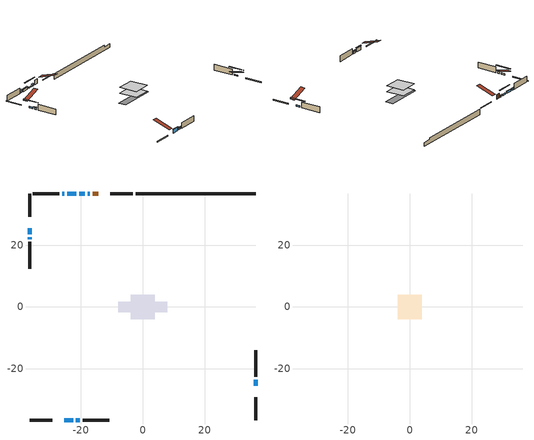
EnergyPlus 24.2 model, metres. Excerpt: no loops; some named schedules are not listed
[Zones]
conditioned space
 floor adiabatic (AdiabaticFloorConstruction): -3.88,-3.88 -3.88,3.88 3.88,3.88 3.88,-3.88 z0.61
 floor foundation (Slab1 construction): -7.98,-1.73 -7.98,1.73 7.98,1.73 7.98,-1.73 z-1.75
 wall outside (RimJoist1 construction): -3.26,36.48 -10.54,36.48 / -36.48,-36.48 -29.2,-36.48 / -36.48,36.48 -36.48,29.2 / 36.48,-36.48 36.48,-29.2 z0.61:0.91
 wall outside (AdiabaticWallConstruction 1): -14.39,36.48 -16.21,36.48 z0.61:2.64
 wall outside (AdiabaticWallConstruction): -17.14,36.48 -17.8,36.48 / -18.73,36.48 -20.56,36.48 / -36.48,25.35 -36.48,23.52 / 36.48,-25.35 36.48,-23.52 z0.61:1.2; -21.49,36.48 -24.33,36.48 / -36.48,22.6 -36.48,21.93 z0.61:1.45; -25.26,36.48 -26,36.48 z0.61:1.47; -25.35,-36.48 -22.48,-36.48 z0.61:2.13; -21.55,-36.48 -20.33,-36.48 z0.61:1.55
 wall outside (Wall1 construction): -26.93,36.48 -35.55,36.48 / -19.4,-36.48 -10.78,-36.48 / -36.48,21 -36.48,12.38 / 36.48,-22.59 36.48,-13.98 z0.61:3.05
 wall foundation (FoundationWall1 construction): -2.34,36.48,-1.75 -2.34,36.48,0.61 32.6,36.48,0.61 32.6,36.48,-0.22 36.48,36.48,-0.22 36.48,36.48,-1.75
 window (WindowConstruction): -17.14,36.48 -17.8,36.48 z0.61:1.2
 window (WindowConstruction 7): -18.73,36.48 -20.56,36.48 z0.61:1.2
 window (WindowConstruction 8): -36.48,25.35 -36.48,23.52 z0.61:1.2
 window (WindowConstruction 1): -21.49,36.48 -24.33,36.48 z0.61:1.45
 window (WindowConstruction 2): -25.26,36.48 -26,36.48 z0.61:1.47
 window (WindowConstruction 3): -25.35,-36.48 -22.48,-36.48 z0.61:2.13
 window (WindowConstruction 4): -21.55,-36.48 -20.33,-36.48 z0.61:1.55
 window (WindowConstruction 5): -36.48,22.59 -36.48,21.93 z0.61:1.45
 window (WindowConstruction 6): 36.48,-25.35 36.48,-23.52 z0.61:1.2
 door (Door): -14.39,36.48 -16.21,36.48 z0.61:2.64
 ceiling adiabatic (AdiabaticFloorConstruction): 3.88,-3.88 3.88,3.88 -3.88,3.88 -3.88,-3.88 z0.61
attic - vented
 floor to conditioned space (Floor1 construction Reversed): -3.88,-3.88 -3.88,3.88 3.88,3.88 3.88,-3.88 z3.05
 roof outside (Roof1 construction): -13.46,36.48,3.05 -13.46,28.93,5.57 -11.47,28.93,5.57 -11.47,36.48,3.05; -26.28,-36.48,3.05 -26.28,-28.93,5.57 -28.27,-28.93,5.57 -28.27,-36.48,3.05; -36.48,26.28,3.05 -28.93,26.28,5.57 -28.93,28.27,5.57 -36.48,28.27,3.05; 36.48,-26.28,3.05 28.93,-26.28,5.57 28.93,-28.27,5.57 36.48,-28.27,3.05
shading: -18,36.48 -16.94,36.48 -16.94,36.89 -18,36.89 z1.4; -23.2,36.48 -16.09,36.48 -16.09,36.89 -23.2,36.89 z3.83; -36.48,20.88 -36.48,27.99 -36.89,27.99 -36.89,20.88 z3.83; -24.53,36.48 -21.29,36.48 -21.29,36.89 -24.53,36.89 z1.65; -26.2,36.48 -25.06,36.48 -25.06,36.89 -26.2,36.89 z1.67; -22.28,-36.48 -25.55,-36.48 -25.55,-36.89 -22.28,-36.89 z2.34; -20.13,-36.48 -21.75,-36.48 -21.75,-36.89 -20.13,-36.89 z1.75; -36.48,21.73 -36.48,22.8 -36.89,22.8 -36.89,21.73 z1.65; 36.48,-20.88 36.48,-27.99 36.89,-27.99 36.89,-20.88 z3.83
[Building]
Building 1: Terrain=Suburbs
[Site:Location]
Edmonton Intl AP_AB: Latitude {deg}=53.31; Longitude {deg}=-113.58; Time Zone {hr}=-7; Elevation {m}=723; Keep Site Location Information=Yes
[Site:GroundTemperature:Shallow]
-1.56185, -3.61833, -3.78302, -2.80711, 1.11059, 5.01004, 8.39065, 10.5322, 10.7141, 8.97234, 5.67794, 1.89811
[Site:WaterMainsTemperature]
Calculation Method=Schedule; Temperature Schedule=mains temperature schedule
[Material] Roughness=Rough; Thermal Absorptance=0.9
Name | Thickness {m} | Conductivity {W/m-K} | Density {kg/m3} | Specific Heat {J/kg-K} | Solar Absorptance | Visible Absorptance
asphalt or fiberglass shingles | 0.00635 | 0.162714 | 1121.4 | 1465.45 | 0.4 | 0.4
ceiling loosefill ins | 0.169333 | 0.0480833 | 16.02 | 1046.75 | 0.7 | 0.7
ceiling stud and cavity | 0.1397 | 0.110497 | 65.682 | 1177.47 | 0.7 | 0.7
concrete 4.0 in. | 0.1016 | 1.803125 | 2242.8 | 837.4 | 0.7 | 0.7
concrete 8.0 in. | 0.2032 | 1.803125 | 2242.8 | 837.4 | 0.7 | 0.7
door material | 0.04445 | 0.053851 | 512.64 | 1214.23 | 0.7 | 0.7
exterior vertical ins | 0.0261105 | 0.029427 | 32.04 | 1214.23 | 0.7 | 0.7
floor covering | 0.0127 | 0.0433444 | 54.468 | 1339.84 | 0.6 | 0.6
floor rigid ins; wall rigid ins | 0.512978 | 0.029427 | 32.04 | 1214.23 | 0.7 | 0.7
floor stud and cavity | 0.1397 | 1.75129 | 37.0049 | 1207.88 | 0.7 | 0.7
furniture material conditioned space 1 | 0.1524 | 0.115458 | 640.8 | 1214.23 | 0.6 | 0.6
gypsum board | 0.0127 | 0.160291 | 801 | 837.4 | 0.6 | 0.6
gypsum board 1 | 0.0127 | 0.160291 | 801 | 837.4 | 0.7 | 0.7
osb sheathing 0.5 in. | 0.0127 | 0.115458 | 512.64 | 1214.23 | 0.7 | 0.7
osb sheathing 0.75 in. | 0.01905 | 0.115458 | 512.64 | 1214.23 | 0.7 | 0.7
rim joist stud and cavity | 0.0508 | 0.281587 | 50.32683 | 1063.81 | 0.6 | 0.6
wall stud and cavity | 0.1397 | 0.100302 | 139.0536 | 1170.24 | 0.7 | 0.7
wall stud and cavity 1 | 0.0889 | 0.380278 | 52.3479 | 1209.89 | 0.7 | 0.7
wall stud and cavity 2 | 0.0889 | 0.391764 | 83.0341 | 1211.67 | 0.7 | 0.7
wood siding | 0.0254 | 0.102417 | 544.68 | 1172.36 | 0.4 | 0.4
wood siding 1; wood siding 2; wood siding 3 | 0.0254 | 0.102417 | 544.68 | 1172.36 | 0.7 | 0.7
[WindowMaterial:SimpleGlazingSystem]
Name | U-Factor {W/m2-K} | Solar Heat Gain Coefficient
WindowMaterial | 5.00743 | 0.49
WindowMaterial 1 | 4.26815 | 0.54
WindowMaterial 2 | 4.48221 | 0.52
WindowMaterial 3 | 1.652298 | 0.56
WindowMaterial 4 | 1.88169 | 0.49
WindowMaterial 5 | 4.57249 | 0.52
WindowMaterial 6 | 4.894436 | 0.51
[Construction]
AdiabaticFloorConstruction: floor stud and cavity, floor rigid ins, osb sheathing 0.75 in., floor covering
AdiabaticWallConstruction: wood siding 2, wall rigid ins, wall stud and cavity 1, gypsum board
AdiabaticWallConstruction 1: wood siding 3, wall rigid ins, wall stud and cavity 1, gypsum board
Door: door material
Floor1 construction Reversed: gypsum board, ceiling stud and cavity, ceiling loosefill ins
FoundationWall1 construction: concrete 8.0 in., gypsum board 1
furniture construction conditioned space 1: furniture material conditioned space 1
PartitionWallConstruction: gypsum board, wall stud and cavity 2, gypsum board
RimJoist1 construction: wood siding 1, rim joist stud and cavity
Roof1 construction: asphalt or fiberglass shingles
Slab1 construction: concrete 4.0 in.
Wall1 construction: wood siding, osb sheathing 0.5 in., wall stud and cavity, gypsum board
WindowConstruction: WindowMaterial
WindowConstruction 1: WindowMaterial 1
WindowConstruction 2: WindowMaterial 2
WindowConstruction 3: WindowMaterial 3
WindowConstruction 4: WindowMaterial 4
WindowConstruction 5: WindowMaterial 5
WindowConstruction 6; WindowConstruction 7; WindowConstruction 8: WindowMaterial 6
[Zone] Multiplier=1; Part of Total Floor Area=Yes
Name | Volume {m3}
attic - vented | 24.5562
conditioned space | 289.4
[Space]
Name | Zone | Volume {m3}
attic - vented 1 | attic - vented | 24.5562
conditioned space 1 | conditioned space | 289.4
[ZoneInfiltration:EffectiveLeakageArea]
infil attic - vented 1: Zone or Space=attic - vented 1; Schedule=Always On Discrete; Effective Air Leakage Area {cm2}=2090.44; Stack Coefficient=0.000175025; Wind Coefficient=8.93861e-06
[ZoneMixing]
whole house fan mix: Zone or Space=attic - vented; Schedule=Always On Continuous; Design Flow Rate Calculation Method=Flow/Zone; Design Flow Rate {m3/s}=0; Source Zone or Space=conditioned space
[SurfaceProperty:ExposedFoundationPerimeter]
Slab1: Exposed Perimeter Calculation Method=TotalExposedPerimeter; Total Exposed Perimeter {m}=38.812
[InternalMass] Zone or ZoneList=conditioned space; Space or SpaceList=conditioned space 1
Name | Construction | Surface Area {m2}
furniture mass conditioned space 1 | furniture construction conditioned space 1 | 46.08
partition wall mass | PartitionWallConstruction | 115.2
[Lights]
interior lighting: Zone or ZoneList or Space or SpaceList=conditioned space 1; Schedule=interior lighting schedule; Design Level Calculation Method=LightingLevel; Lighting Level {W}=343.2; Return Air Fraction=0; Fraction Radiant=0.6; Fraction Visible=0.2; Fraction Replaceable=1
[People]
occupants: Zone or ZoneList or Space or SpaceList=conditioned space 1; Number of People Schedule=occupants schedule; Number of People Calculation Method=People; Number of People=3; Fraction Radiant=0.314171; Sensible Heat Fraction=0.56303; Activity Level Schedule=occupants activity schedule; Carbon Dioxide Generation Rate {m3/s-W}=0; Enable ASHRAE 55 Comfort Warnings=No; Mean Radiant Temperature Calculation Type=EnclosureAveraged
[ElectricEquipment] Zone or ZoneList or Space or SpaceList=conditioned space 1; Design Level Calculation Method=EquipmentLevel
Name | Schedule | Design Level {W} | Fraction Latent | Fraction Radiant | Fraction Lost
clothes dryer | clothes dryer schedule | 140.772 | 0.015 | 0.081 | 0.85
clothes washer | clothes washer schedule | 32.1985 | 0.03 | 0.162 | 0.7
cooking range | cooking range schedule | 215.147 | 0.08 | 0.432 | 0.2
dishwasher | dishwasher schedule | 66.8632 | 0.3 | 0.18 | 0.4
fridge | fridge schedule | 72.9452 | 0 | 0.6 | 0
mech vent bath fan 0 | mech vent bath fan 0 schedule | 50.2 | 0 | 0 | 1
mech vent bath fan 1 | mech vent bath fan 1 schedule | 50.2 | 0 | 0 | 1
mech vent house fan | mech vent house fan schedule | 0 | 0 | 0 | 1
mech vent house fan cfis | mech vent house fan cfis schedule | 0 | 0 | 0 | 0
mech vent range fan 0 | mech vent range fan 0 schedule | 57 | 0 | 0 | 1
misc plug loads | misc plug loads schedule | 494.7 | 0.045 | 0.513 | 0.1
whole house fan | Always On Discrete | 0 | 0 | 0 | 1
[OtherEquipment] Zone or ZoneList or Space or SpaceList=conditioned space 1; Design Level Calculation Method=EquipmentLevel
Name | Fuel Type | Schedule | Design Level {W} | Fraction Latent | Fraction Radiant | Fraction Lost
clothes dryer 1 | Electricity | clothes dryer schedule | 0 | 0.015 | 0.081 | 0.85
cooking range 1 | Electricity | cooking range schedule | 0 | 0.08 | 0.432 | 0.2
general water use latent | None | general water use schedule | 62.594 | 1 | 0 | 0
general water use sensible | None | general water use schedule | -61.6891 | 0 | 0.6 | 0
mech vent house fan latent load | None | Always On Discrete | 0 | 1 | 0 | 0
mech vent house fan sensible load | None | Always On Discrete | 0 | 0 | 0 | 0
water heater energy adjustment1 | NaturalGas | Always On Discrete | 0.01 | 0 | 0 | 1
[ZoneInfiltration:DesignFlowRate] Zone or ZoneList or Space or SpaceList=conditioned space 1; Schedule=Always On Discrete; Design Flow Rate Calculation Method=Flow/Zone; Design Flow Rate {m3/s}=0
infil flow; natural vent flow; whole house fan flow
[AvailabilityManager:Scheduled]
furnace airloop Availability Manager: Schedule=Always On Discrete
[Foundation:Kiva]
Foundation Kiva 1: Initial Indoor Air Temperature {C}=18; Wall Height Above Grade {m}=0.609996; Wall Depth Below Slab {m}=0.2032; Custom Block Material Name 1=exterior vertical ins; Custom Block Depth 1 {m}=2.36001; Custom Block X Position 1 {m}=0.2159; Custom Block Z Position 1 {m}=0
[Foundation:Kiva:Settings]
Soil Conductivity {W/m-K}=0.849921; Soil Density {kg/m3}=1842.3; Soil Specific Heat {J/kg-K}=418.7; Ground Solar Absorptivity=0.9; Ground Thermal Absorptivity=0.9; Ground Surface Roughness {m}=0.03; Far-Field Width {m}=40; Deep-Ground Boundary Condition=ZeroFlux; Deep-Ground Depth {m}=40; Minimum Cell Dimension {m}=0.2; Maximum Cell Growth Coefficient=3; Simulation Timestep=Timestep
[Exterior:Lights]
exterior lighting: Schedule=exterior lighting schedule; Design Level {W}=75.6
[EnergyManagementSystem:GlobalVariable]
furnace_airloop_Fan_RTF
infil_program_Qfan
infil_program_Qinf
natural_vent_program_Qnv
natural_vent_program_Qwhf
[EnergyManagementSystem:Sensor]
Name | Output:Variable or Output:Meter Index Key | Output:Variable or Output:Meter
airflow_gain | infil flow | Infiltration Sensible Heat Gain Energy
airflow_gain_1 | natural vent flow | Infiltration Sensible Heat Gain Energy
airflow_gain_2 | whole house fan flow | Infiltration Sensible Heat Gain Energy
airflow_loss | infil flow | Infiltration Sensible Heat Loss Energy
airflow_loss_1 | natural vent flow | Infiltration Sensible Heat Loss Energy
airflow_loss_2 | whole house fan flow | Infiltration Sensible Heat Loss Energy
clg_load_cond |  | Cooling:EnergyTransfer:Zone:CONDITIONED SPACE
clg_sp_s; clg_sp_s_1 | cooling setpoint | Schedule Value
clothes_dryer_exhaust_0_sch_s | clothes dryer exhaust 0 schedule | Schedule Value
cool_season | cooling season schedule | Schedule Value
htg_load_cond |  | Heating:EnergyTransfer:Zone:CONDITIONED SPACE
htg_sp_s; htg_sp_s_1 | heating setpoint | Schedule Value
ig_ee_conv | clothes dryer | Electric Equipment Convective Heating Energy
ig_ee_conv_2 | cooking range | Electric Equipment Convective Heating Energy
ig_ee_conv_4 | fridge | Electric Equipment Convective Heating Energy
ig_ee_conv_5 | misc plug loads | Electric Equipment Convective Heating Energy
ig_ee_conv_6 | whole house fan | Electric Equipment Convective Heating Energy
ig_ee_rad | clothes dryer | Electric Equipment Radiant Heating Energy
ig_ee_rad_2 | cooking range | Electric Equipment Radiant Heating Energy
ig_ee_rad_4 | fridge | Electric Equipment Radiant Heating Energy
ig_ee_rad_5 | misc plug loads | Electric Equipment Radiant Heating Energy
ig_ee_rad_6 | whole house fan | Electric Equipment Radiant Heating Energy
ig_lgt_conv | interior lighting | Lights Convective Heating Energy
ig_lgt_rad | interior lighting | Lights Radiant Heating Energy
ig_lgt_vis | interior lighting | Lights Visible Radiation Heating Energy
ig_oe_conv | clothes dryer 1 | Other Equipment Convective Heating Energy
ig_oe_conv_1 | cooking range 1 | Other Equipment Convective Heating Energy
ig_oe_conv_2 | general water use latent | Other Equipment Convective Heating Energy
ig_oe_conv_3 | general water use sensible | Other Equipment Convective Heating Energy
ig_oe_conv_4 | water heater energy adjustment1 | Other Equipment Convective Heating Energy
ig_oe_rad | clothes dryer 1 | Other Equipment Radiant Heating Energy
ig_oe_rad_1 | cooking range 1 | Other Equipment Radiant Heating Energy
ig_oe_rad_2 | general water use latent | Other Equipment Radiant Heating Energy
ig_oe_rad_3 | general water use sensible | Other Equipment Radiant Heating Energy
ig_oe_rad_4 | water heater energy adjustment1 | Other Equipment Radiant Heating Energy
ig_ppl_conv | occupants | People Convective Heating Energy
ig_ppl_rad | occupants | People Radiant Heating Energy
im_conv | furniture mass conditioned space 1 | Surface Inside Face Convection Heat Gain Energy
im_conv_1 | partition wall mass | Surface Inside Face Convection Heat Gain Energy
im_ig | furniture mass conditioned space 1 | Surface Inside Face Internal Gains Radiation Heat Gain Energy
im_ig_1 | partition wall mass | Surface Inside Face Internal Gains Radiation Heat Gain Energy
im_lgt | furniture mass conditioned space 1 | Surface Inside Face Lights Radiation Heat Gain Energy
im_lgt_1 | partition wall mass | Surface Inside Face Lights Radiation Heat Gain Energy
im_sol | furniture mass conditioned space 1 | Surface Inside Face Solar Radiation Heat Gain Energy
im_sol_1 | partition wall mass | Surface Inside Face Solar Radiation Heat Gain Energy
im_surf | furniture mass conditioned space 1 | Surface Inside Face Net Surface Thermal Radiation Heat Gain Energy
im_surf_1 | partition wall mass | Surface Inside Face Net Surface Thermal Radiation Heat Gain Energy
mech_vent_bath_fan_0_sch_s | mech vent bath fan 0 schedule | Schedule Value
mech_vent_bath_fan_1_sch_s | mech vent bath fan 1 schedule | Schedule Value
mech_vent_range_fan_0_sch_s | mech vent range fan 0 schedule | Schedule Value
mv_conv | mech vent bath fan 0 | Electric Equipment Convective Heating Energy
mv_conv_1 | mech vent bath fan 1 | Electric Equipment Convective Heating Energy
mv_conv_2 | mech vent house fan | Electric Equipment Convective Heating Energy
mv_conv_3 | mech vent house fan cfis | Electric Equipment Convective Heating Energy
mv_conv_4 | mech vent range fan 0 | Electric Equipment Convective Heating Energy
mv_conv_5 | mech vent house fan latent load | Other Equipment Convective Heating Energy
mv_conv_6 | mech vent house fan sensible load | Other Equipment Convective Heating Energy
mv_rad | mech vent bath fan 0 | Electric Equipment Radiant Heating Energy
mv_rad_1 | mech vent bath fan 1 | Electric Equipment Radiant Heating Energy
mv_rad_2 | mech vent house fan | Electric Equipment Radiant Heating Energy
mv_rad_3 | mech vent house fan cfis | Electric Equipment Radiant Heating Energy
mv_rad_4 | mech vent range fan 0 | Electric Equipment Radiant Heating Energy
mv_rad_5 | mech vent house fan latent load | Other Equipment Radiant Heating Energy
mv_rad_6 | mech vent house fan sensible load | Other Equipment Radiant Heating Energy
natural_vent_s | natural vent schedule | Schedule Value
out_pb_s |  | Site Outdoor Air Barometric Pressure
out_wt_s |  | Site Outdoor Air Humidity Ratio
site_vw_s |  | Site Wind Speed
ss_back_out | Window1 | Surface Window Shortwave from Zone Back Out Window Heat Transfer Rate
ss_back_out_1 | Window10 | Surface Window Shortwave from Zone Back Out Window Heat Transfer Rate
ss_back_out_2 | Window12 | Surface Window Shortwave from Zone Back Out Window Heat Transfer Rate
ss_back_out_3 | Window2 | Surface Window Shortwave from Zone Back Out Window Heat Transfer Rate
ss_back_out_4 | Window4 | Surface Window Shortwave from Zone Back Out Window Heat Transfer Rate
ss_back_out_5 | Window5 | Surface Window Shortwave from Zone Back Out Window Heat Transfer Rate
ss_back_out_6 | Window6 | Surface Window Shortwave from Zone Back Out Window Heat Transfer Rate
ss_back_out_7 | Window7 | Surface Window Shortwave from Zone Back Out Window Heat Transfer Rate
ss_back_out_8 | Window8 | Surface Window Shortwave from Zone Back Out Window Heat Transfer Rate
ss_conv | Door1 | Surface Inside Face Convection Heat Gain Energy
ss_conv_1 | Window1 | Surface Inside Face Convection Heat Gain Energy
ss_conv_2 | Window10 | Surface Inside Face Convection Heat Gain Energy
ss_conv_3 | Window12 | Surface Inside Face Convection Heat Gain Energy
ss_conv_4 | Window2 | Surface Inside Face Convection Heat Gain Energy
ss_conv_5 | Window4 | Surface Inside Face Convection Heat Gain Energy
ss_conv_6 | Window5 | Surface Inside Face Convection Heat Gain Energy
ss_conv_7 | Window6 | Surface Inside Face Convection Heat Gain Energy
ss_conv_8 | Window7 | Surface Inside Face Convection Heat Gain Energy
ss_conv_9 | Window8 | Surface Inside Face Convection Heat Gain Energy
ss_ig | Door1 | Surface Inside Face Internal Gains Radiation Heat Gain Energy
ss_ig_1 | Window1 | Surface Inside Face Internal Gains Radiation Heat Gain Energy
ss_ig_2 | Window10 | Surface Inside Face Internal Gains Radiation Heat Gain Energy
ss_ig_3 | Window12 | Surface Inside Face Internal Gains Radiation Heat Gain Energy
ss_ig_4 | Window2 | Surface Inside Face Internal Gains Radiation Heat Gain Energy
ss_ig_5 | Window4 | Surface Inside Face Internal Gains Radiation Heat Gain Energy
ss_ig_6 | Window5 | Surface Inside Face Internal Gains Radiation Heat Gain Energy
ss_ig_7 | Window6 | Surface Inside Face Internal Gains Radiation Heat Gain Energy
ss_ig_8 | Window7 | Surface Inside Face Internal Gains Radiation Heat Gain Energy
ss_ig_9 | Window8 | Surface Inside Face Internal Gains Radiation Heat Gain Energy
ss_lgt | Door1 | Surface Inside Face Lights Radiation Heat Gain Energy
ss_sol | Door1 | Surface Inside Face Solar Radiation Heat Gain Energy
ss_surf | Door1 | Surface Inside Face Net Surface Thermal Radiation Heat Gain Energy
ss_surf_1 | Window1 | Surface Inside Face Net Surface Thermal Radiation Heat Gain Energy
ss_surf_2 | Window10 | Surface Inside Face Net Surface Thermal Radiation Heat Gain Energy
ss_surf_3 | Window12 | Surface Inside Face Net Surface Thermal Radiation Heat Gain Energy
ss_surf_4 | Window2 | Surface Inside Face Net Surface Thermal Radiation Heat Gain Energy
ss_surf_5 | Window4 | Surface Inside Face Net Surface Thermal Radiation Heat Gain Energy
ss_surf_6 | Window5 | Surface Inside Face Net Surface Thermal Radiation Heat Gain Energy
ss_surf_7 | Window6 | Surface Inside Face Net Surface Thermal Radiation Heat Gain Energy
ss_surf_8 | Window7 | Surface Inside Face Net Surface Thermal Radiation Heat Gain Energy
ss_surf_9 | Window8 | Surface Inside Face Net Surface Thermal Radiation Heat Gain Energy
ss_trans_in | Window1 | Surface Window Transmitted Solar Radiation Rate
ss_trans_in_1 | Window10 | Surface Window Transmitted Solar Radiation Rate
ss_trans_in_2 | Window12 | Surface Window Transmitted Solar Radiation Rate
ss_trans_in_3 | Window2 | Surface Window Transmitted Solar Radiation Rate
ss_trans_in_4 | Window4 | Surface Window Transmitted Solar Radiation Rate
ss_trans_in_5 | Window5 | Surface Window Transmitted Solar Radiation Rate
ss_trans_in_6 | Window6 | Surface Window Transmitted Solar Radiation Rate
ss_trans_in_7 | Window7 | Surface Window Transmitted Solar Radiation Rate
ss_trans_in_8 | Window8 | Surface Window Transmitted Solar Radiation Rate
ss_trans_out | Window1 | Surface Inside Face Initial Transmitted Diffuse Transmitted Out Window Solar Radiation Rate
ss_trans_out_1 | Window10 | Surface Inside Face Initial Transmitted Diffuse Transmitted Out Window Solar Radiation Rate
ss_trans_out_2 | Window12 | Surface Inside Face Initial Transmitted Diffuse Transmitted Out Window Solar Radiation Rate
ss_trans_out_3 | Window2 | Surface Inside Face Initial Transmitted Diffuse Transmitted Out Window Solar Radiation Rate
ss_trans_out_4 | Window4 | Surface Inside Face Initial Transmitted Diffuse Transmitted Out Window Solar Radiation Rate
ss_trans_out_5 | Window5 | Surface Inside Face Initial Transmitted Diffuse Transmitted Out Window Solar Radiation Rate
ss_trans_out_6 | Window6 | Surface Inside Face Initial Transmitted Diffuse Transmitted Out Window Solar Radiation Rate
ss_trans_out_7 | Window7 | Surface Inside Face Initial Transmitted Diffuse Transmitted Out Window Solar Radiation Rate
ss_trans_out_8 | Window8 | Surface Inside Face Initial Transmitted Diffuse Transmitted Out Window Solar Radiation Rate
s_conv | Floor1 | Surface Inside Face Convection Heat Gain Energy
s_conv_1 | FoundationWall1 | Surface Inside Face Convection Heat Gain Energy
s_conv_10 | Wall1:180 | Surface Inside Face Convection Heat Gain Energy
s_conv_11 | Wall1:270 | Surface Inside Face Convection Heat Gain Energy
s_conv_12 | Wall1:90 | Surface Inside Face Convection Heat Gain Energy
s_conv_2 | inferred conditioned ceiling | Surface Inside Face Convection Heat Gain Energy
s_conv_3 | inferred conditioned floor | Surface Inside Face Convection Heat Gain Energy
s_conv_4 | RimJoist1:0 | Surface Inside Face Convection Heat Gain Energy
s_conv_5 | RimJoist1:180 | Surface Inside Face Convection Heat Gain Energy
s_conv_6 | RimJoist1:270 | Surface Inside Face Convection Heat Gain Energy
s_conv_7 | RimJoist1:90 | Surface Inside Face Convection Heat Gain Energy
s_conv_8 | Slab1 | Surface Inside Face Convection Heat Gain Energy
s_conv_9 | Wall1:0 | Surface Inside Face Convection Heat Gain Energy
s_ig | Floor1 | Surface Inside Face Internal Gains Radiation Heat Gain Energy
s_ig_1 | FoundationWall1 | Surface Inside Face Internal Gains Radiation Heat Gain Energy
s_ig_10 | Wall1:180 | Surface Inside Face Internal Gains Radiation Heat Gain Energy
s_ig_11 | Wall1:270 | Surface Inside Face Internal Gains Radiation Heat Gain Energy
s_ig_12 | Wall1:90 | Surface Inside Face Internal Gains Radiation Heat Gain Energy
s_ig_2 | inferred conditioned ceiling | Surface Inside Face Internal Gains Radiation Heat Gain Energy
s_ig_3 | inferred conditioned floor | Surface Inside Face Internal Gains Radiation Heat Gain Energy
s_ig_4 | RimJoist1:0 | Surface Inside Face Internal Gains Radiation Heat Gain Energy
s_ig_5 | RimJoist1:180 | Surface Inside Face Internal Gains Radiation Heat Gain Energy
s_ig_6 | RimJoist1:270 | Surface Inside Face Internal Gains Radiation Heat Gain Energy
s_ig_7 | RimJoist1:90 | Surface Inside Face Internal Gains Radiation Heat Gain Energy
s_ig_8 | Slab1 | Surface Inside Face Internal Gains Radiation Heat Gain Energy
s_ig_9 | Wall1:0 | Surface Inside Face Internal Gains Radiation Heat Gain Energy
s_lgt | Floor1 | Surface Inside Face Lights Radiation Heat Gain Energy
s_lgt_1 | FoundationWall1 | Surface Inside Face Lights Radiation Heat Gain Energy
s_lgt_10 | Wall1:180 | Surface Inside Face Lights Radiation Heat Gain Energy
s_lgt_11 | Wall1:270 | Surface Inside Face Lights Radiation Heat Gain Energy
s_lgt_12 | Wall1:90 | Surface Inside Face Lights Radiation Heat Gain Energy
s_lgt_2 | inferred conditioned ceiling | Surface Inside Face Lights Radiation Heat Gain Energy
s_lgt_3 | inferred conditioned floor | Surface Inside Face Lights Radiation Heat Gain Energy
s_lgt_4 | RimJoist1:0 | Surface Inside Face Lights Radiation Heat Gain Energy
s_lgt_5 | RimJoist1:180 | Surface Inside Face Lights Radiation Heat Gain Energy
s_lgt_6 | RimJoist1:270 | Surface Inside Face Lights Radiation Heat Gain Energy
s_lgt_7 | RimJoist1:90 | Surface Inside Face Lights Radiation Heat Gain Energy
s_lgt_8 | Slab1 | Surface Inside Face Lights Radiation Heat Gain Energy
s_lgt_9 | Wall1:0 | Surface Inside Face Lights Radiation Heat Gain Energy
s_sol | Floor1 | Surface Inside Face Solar Radiation Heat Gain Energy
s_sol_1 | FoundationWall1 | Surface Inside Face Solar Radiation Heat Gain Energy
s_sol_10 | Wall1:180 | Surface Inside Face Solar Radiation Heat Gain Energy
s_sol_11 | Wall1:270 | Surface Inside Face Solar Radiation Heat Gain Energy
s_sol_12 | Wall1:90 | Surface Inside Face Solar Radiation Heat Gain Energy
s_sol_2 | inferred conditioned ceiling | Surface Inside Face Solar Radiation Heat Gain Energy
s_sol_3 | inferred conditioned floor | Surface Inside Face Solar Radiation Heat Gain Energy
s_sol_4 | RimJoist1:0 | Surface Inside Face Solar Radiation Heat Gain Energy
s_sol_5 | RimJoist1:180 | Surface Inside Face Solar Radiation Heat Gain Energy
s_sol_6 | RimJoist1:270 | Surface Inside Face Solar Radiation Heat Gain Energy
s_sol_7 | RimJoist1:90 | Surface Inside Face Solar Radiation Heat Gain Energy
s_sol_8 | Slab1 | Surface Inside Face Solar Radiation Heat Gain Energy
s_sol_9 | Wall1:0 | Surface Inside Face Solar Radiation Heat Gain Energy
s_surf | Floor1 | Surface Inside Face Net Surface Thermal Radiation Heat Gain Energy
s_surf_1 | FoundationWall1 | Surface Inside Face Net Surface Thermal Radiation Heat Gain Energy
